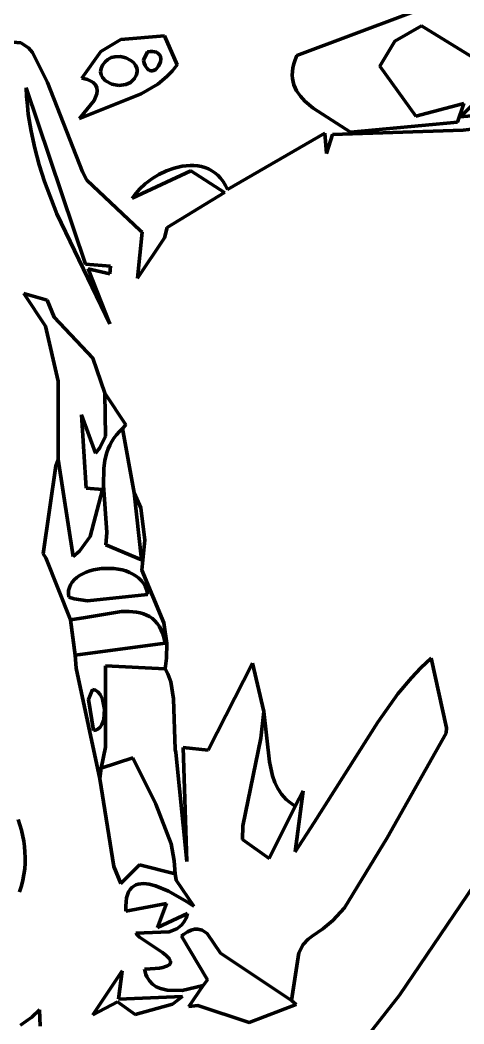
# Model space of a CAD drawing. Header units: millimetres. Extents: x 0 to 8.5, y 0 to 13.2.
# Drawn here: x 5.068 to 5.611, y 9.423 to 10.652 of the extents above; entities that cross this region are included whole.
import ezdxf

# ---------------------------------------------------------------- set-up
doc = ezdxf.new("R2010")
doc.units = ezdxf.units.MM
for name, color, linetype, lineweight in [('color#060606ff', 7, 'CONTINUOUS', 100), ('color#5c5c5cff', 7, 'CONTINUOUS', 100), ('color#aeaeaeff', 7, 'CONTINUOUS', 100), ('color#ffffffff', 7, 'CONTINUOUS', 100)]:
    doc.layers.add(name, color=color, linetype=linetype, lineweight=lineweight)

msp = doc.modelspace()

# ---------------------------------------------------------------- linework, layer by layer
at = {"layer": 'color#060606ff'}
for p, q in [((5.4063, 10.6084), (5.6199, 10.6885)), ((5.5585, 10.6447), (5.5262, 10.6256)), ((5.6308, 10.6), (5.5585, 10.6447)), ((5.191, 10.6277), (5.2444, 10.6321)), ((5.2444, 10.6321), (5.2598, 10.5968)), ((5.0203, 10.6279), (5.0685, 10.6239)), ((5.0685, 10.6239), (5.078, 10.6174)), ((5.1664, 10.6131), (5.191, 10.6277)), ((5.5262, 10.6256), (5.5078, 10.5953)), ((5.078, 10.6174), (5.083, 10.6118)), ((5.083, 10.6118), (5.1012, 10.5751)), ((5.1433, 10.5806), (5.1664, 10.6131)), ((5.2235, 10.6127), (5.2184, 10.6025)), ((5.2268, 10.6131), (5.2235, 10.6127)), ((5.2297, 10.6131), (5.2268, 10.6131)), ((5.2322, 10.6127), (5.2297, 10.6131)), ((5.2343, 10.6121), (5.2322, 10.6127)), ((5.2361, 10.6112), (5.2343, 10.6121)), ((5.2374, 10.61), (5.2361, 10.6112)), ((5.2385, 10.6087), (5.2374, 10.61)), ((5.2392, 10.6072), (5.2385, 10.6087)), ((5.2398, 10.6038), (5.2392, 10.6072)), ((5.4041, 10.6031), (5.4063, 10.6084)), ((5.1686, 10.5964), (5.1675, 10.5942)), ((5.1701, 10.5986), (5.1686, 10.5964)), ((5.1715, 10.6005), (5.1701, 10.5986)), ((5.175, 10.6035), (5.1715, 10.6005)), ((5.179, 10.6056), (5.175, 10.6035)), ((5.1834, 10.6067), (5.179, 10.6056)), ((5.1903, 10.6068), (5.1834, 10.6067)), ((5.197, 10.6052), (5.1903, 10.6068)), ((5.203, 10.6022), (5.197, 10.6052)), ((5.2063, 10.5995), (5.203, 10.6022)), ((5.2089, 10.5963), (5.2063, 10.5995)), ((5.2104, 10.5927), (5.2089, 10.5963)), ((5.2184, 10.6025), (5.2195, 10.599)), ((5.2195, 10.599), (5.2207, 10.5961)), ((5.2207, 10.5961), (5.222, 10.5938)), ((5.2336, 10.5912), (5.2371, 10.5952)), ((5.2371, 10.5952), (5.2393, 10.6003)), ((5.2393, 10.6003), (5.2398, 10.6038)), ((5.2598, 10.5968), (5.2537, 10.5891)), ((5.4013, 10.5933), (5.4025, 10.5981)), ((5.4025, 10.5981), (5.4041, 10.6031)), ((5.5078, 10.5953), (5.5518, 10.5339)), ((5.1663, 10.5901), (5.1661, 10.5881)), ((5.1661, 10.5881), (5.1667, 10.5845)), ((5.1667, 10.5921), (5.1663, 10.5901)), ((5.1675, 10.5942), (5.1667, 10.5921)), ((5.1667, 10.5845), (5.1683, 10.5812)), ((5.2075, 10.5802), (5.2089, 10.5824)), ((5.2089, 10.5824), (5.2099, 10.5846)), ((5.2099, 10.5846), (5.2106, 10.5867)), ((5.2108, 10.5908), (5.2104, 10.5927)), ((5.2106, 10.5867), (5.2108, 10.5888)), ((5.2108, 10.5888), (5.2108, 10.5908)), ((5.222, 10.5938), (5.2234, 10.592)), ((5.2234, 10.592), (5.2248, 10.5907)), ((5.2248, 10.5907), (5.2263, 10.5899)), ((5.2263, 10.5899), (5.2278, 10.5895)), ((5.2278, 10.5895), (5.2293, 10.5894)), ((5.2293, 10.5894), (5.2308, 10.5897)), ((5.2308, 10.5897), (5.2336, 10.5912)), ((5.2471, 10.5823), (5.2361, 10.5733)), ((5.2537, 10.5891), (5.2471, 10.5823)), ((5.4005, 10.5843), (5.4007, 10.5887)), ((5.4008, 10.5801), (5.4005, 10.5843)), ((5.4007, 10.5887), (5.4013, 10.5933)), ((5.1012, 10.5751), (5.1438, 10.4657)), ((5.1468, 10.5798), (5.1433, 10.5806)), ((5.15, 10.5788), (5.1468, 10.5798)), ((5.1527, 10.5777), (5.15, 10.5788)), ((5.1551, 10.5765), (5.1527, 10.5777)), ((5.157, 10.5751), (5.1551, 10.5765)), ((5.1586, 10.5736), (5.157, 10.5751)), ((5.1599, 10.5721), (5.1586, 10.5736)), ((5.1615, 10.5687), (5.1599, 10.5721)), ((5.1683, 10.5812), (5.1723, 10.577)), ((5.1723, 10.577), (5.1797, 10.5732)), ((5.1797, 10.5732), (5.1883, 10.5716)), ((5.1883, 10.5716), (5.1969, 10.5726)), ((5.1969, 10.5726), (5.2026, 10.5752)), ((5.2026, 10.5752), (5.2057, 10.578)), ((5.2057, 10.578), (5.2075, 10.5802)), ((5.2361, 10.5733), (5.2159, 10.5614)), ((5.4015, 10.5761), (5.4008, 10.5801)), ((5.4026, 10.5722), (5.4015, 10.5761)), ((5.4041, 10.5685), (5.4026, 10.5722)), ((5.1475, 10.3528), (5.075, 10.5687)), ((5.075, 10.5687), (5.0756, 10.5579)), ((5.0756, 10.5579), (5.0765, 10.5472)), ((5.2159, 10.5614), (5.1405, 10.5311)), ((5.1582, 10.5531), (5.1615, 10.5612)), ((5.162, 10.5651), (5.1615, 10.5687)), ((5.1615, 10.5612), (5.162, 10.5651)), ((5.4059, 10.565), (5.4041, 10.5685)), ((5.4081, 10.5616), (5.4059, 10.565)), ((5.4105, 10.5583), (5.4081, 10.5616)), ((5.4161, 10.5522), (5.4105, 10.5583)), ((5.0765, 10.5472), (5.0777, 10.5365)), ((5.1405, 10.5311), (5.1582, 10.5531)), ((5.4261, 10.5437), (5.4161, 10.5522)), ((5.5518, 10.5339), (5.6088, 10.549)), ((5.6104, 10.5494), (5.6029, 10.5265)), ((5.606, 10.5332), (5.624, 10.5504)), ((5.6088, 10.549), (5.6104, 10.5494)), ((5.0777, 10.5365), (5.081, 10.5155)), ((5.4718, 10.5145), (5.4261, 10.5437)), ((5.7317, 10.5439), (5.606, 10.5332)), ((5.6029, 10.5265), (5.4718, 10.5145)), ((5.081, 10.5155), (5.0855, 10.4947)), ((5.3212, 10.444), (5.4403, 10.5133)), ((5.4403, 10.5133), (5.4425, 10.4882)), ((5.4425, 10.4882), (5.45, 10.5115)), ((5.45, 10.5115), (5.6096, 10.517)), ((5.6096, 10.517), (5.6236, 10.5186)), ((5.0855, 10.4947), (5.091, 10.4742)), ((5.091, 10.4742), (5.0974, 10.454)), ((5.2562, 10.4704), (5.2659, 10.4726)), ((5.2659, 10.4726), (5.2708, 10.4733)), ((5.2708, 10.4733), (5.2756, 10.4736)), ((5.2756, 10.4736), (5.2803, 10.4735)), ((5.2803, 10.4735), (5.2849, 10.4731)), ((5.2849, 10.4731), (5.2894, 10.4722)), ((5.2894, 10.4722), (5.2938, 10.471)), ((5.1438, 10.4657), (5.1494, 10.4554)), ((5.2764, 10.4672), (5.2048, 10.4335)), ((5.2287, 10.4572), (5.2374, 10.4625)), ((5.2374, 10.4625), (5.2467, 10.4669)), ((5.2467, 10.4669), (5.2562, 10.4704)), ((5.3175, 10.4403), (5.2764, 10.4672)), ((5.2938, 10.471), (5.2981, 10.4693)), ((5.2981, 10.4693), (5.3021, 10.4672)), ((5.3021, 10.4672), (5.3059, 10.4646)), ((5.3059, 10.4646), (5.3095, 10.4615)), ((5.3095, 10.4615), (5.3129, 10.4579)), ((5.0974, 10.454), (5.1125, 10.4142)), ((5.1494, 10.4554), (5.2145, 10.394)), ((5.2135, 10.4444), (5.2206, 10.4511)), ((5.2206, 10.4511), (5.2287, 10.4572)), ((5.3129, 10.4579), (5.316, 10.4538)), ((5.316, 10.4538), (5.3187, 10.4492)), ((5.3187, 10.4492), (5.3212, 10.444)), ((5.2048, 10.4335), (5.2074, 10.4372)), ((5.2074, 10.4372), (5.2135, 10.4444)), ((5.2475, 10.3976), (5.3175, 10.4403)), ((5.1125, 10.4142), (5.1774, 10.2798)), ((5.217, 10.3919), (5.2113, 10.3357)), ((5.2145, 10.394), (5.217, 10.3919)), ((5.2444, 10.3851), (5.2475, 10.3976)), ((5.2113, 10.3357), (5.2444, 10.3851)), ((5.1782, 10.3503), (5.1475, 10.3528)), ((5.1773, 10.3408), (5.1782, 10.3503)), ((5.1774, 10.2798), (5.1507, 10.347)), ((5.1507, 10.347), (5.1773, 10.3408)), ((5.0723, 10.3168), (5.0986, 10.2767)), ((5.1009, 10.3085), (5.0723, 10.3168)), ((5.1095, 10.288), (5.1009, 10.3085)), ((5.1567, 10.2375), (5.1095, 10.288)), ((5.0986, 10.2767), (5.1142, 10.2094)), ((5.1711, 10.1949), (5.1567, 10.2375)), ((5.1142, 10.2094), (5.114, 10.1136)), ((5.197, 10.156), (5.1711, 10.1949)), ((5.1931, 10.1515), (5.197, 10.156)), ((5.2071, 10.0727), (5.1931, 10.1515)), ((5.1113, 10.1059), (5.0959, 9.9981)), ((5.114, 10.1136), (5.1113, 10.1059)), ((5.2154, 10.0543), (5.2071, 10.0727)), ((5.2204, 10.0148), (5.2154, 10.0543)), ((5.2167, 9.978), (5.2204, 10.0148)), ((5.0959, 9.9981), (5.0993, 9.993)), ((5.0993, 9.993), (5.1293, 9.9171)), ((5.2434, 9.9137), (5.2167, 9.978)), ((5.1293, 9.9171), (5.1352, 9.8741)), ((5.2471, 9.8881), (5.2434, 9.9137)), ((5.2468, 9.8705), (5.2471, 9.8881)), ((5.1352, 9.8741), (5.1364, 9.8581)), ((5.2449, 9.8571), (5.2468, 9.8705)), ((5.5706, 9.8704), (5.558, 9.8586)), ((5.5891, 9.7852), (5.5706, 9.8704)), ((5.1364, 9.8581), (5.1652, 9.7226)), ((5.2484, 9.851), (5.2449, 9.8571)), ((5.3518, 9.8641), (5.2977, 9.7575)), ((5.3656, 9.8051), (5.3518, 9.8641)), ((5.558, 9.8586), (5.5463, 9.8462)), ((5.2521, 9.8412), (5.2484, 9.851)), ((5.5463, 9.8462), (5.5299, 9.8265)), ((5.2554, 9.8204), (5.2521, 9.8412)), ((5.2574, 9.7584), (5.2554, 9.8204)), ((5.5299, 9.8265), (5.5053, 9.7918)), ((5.3726, 9.7435), (5.3656, 9.8051)), ((5.5053, 9.7918), (5.4275, 9.6693)), ((5.5888, 9.7787), (5.5891, 9.7852)), ((5.5167, 9.6505), (5.5888, 9.7787)), ((5.2977, 9.7575), (5.2673, 9.7609)), ((5.2673, 9.7609), (5.2716, 9.6212)), ((5.2581, 9.7549), (5.2574, 9.7584)), ((5.2716, 9.6212), (5.2581, 9.7549)), ((5.3764, 9.7263), (5.3726, 9.7435)), ((5.1652, 9.7226), (5.1821, 9.6152)), ((5.3793, 9.7183), (5.3764, 9.7263)), ((5.3829, 9.7107), (5.3793, 9.7183)), ((5.3876, 9.7037), (5.3829, 9.7107)), ((5.3903, 9.7004), (5.3876, 9.7037)), ((5.3933, 9.6974), (5.3903, 9.7004)), ((5.3966, 9.6945), (5.3933, 9.6974)), ((5.404, 9.6331), (5.414, 9.7078)), ((5.414, 9.7078), (5.4042, 9.6893)), ((5.4002, 9.6918), (5.3966, 9.6945)), ((5.4042, 9.6893), (5.4002, 9.6918)), ((5.0692, 9.6598), (5.0653, 9.673)), ((5.4275, 9.6693), (5.404, 9.6331)), ((5.072, 9.6464), (5.0692, 9.6598)), ((5.4643, 9.5647), (5.5167, 9.6505)), ((5.073, 9.6397), (5.072, 9.6464)), ((5.0736, 9.6329), (5.073, 9.6397)), ((5.0739, 9.6261), (5.0736, 9.6329)), ((5.0738, 9.6192), (5.0739, 9.6261)), ((5.0724, 9.6054), (5.0733, 9.6123)), ((5.0733, 9.6123), (5.0738, 9.6192)), ((5.1821, 9.6152), (5.191, 9.5943)), ((5.191, 9.5943), (5.2137, 9.6172)), ((5.2137, 9.6172), (5.2574, 9.6062)), ((5.6397, 9.6175), (5.5317, 9.4576)), ((5.071, 9.5984), (5.0724, 9.6054)), ((5.2574, 9.6062), (5.2585, 9.5987)), ((5.067, 9.5843), (5.0693, 9.5914)), ((5.0693, 9.5914), (5.071, 9.5984)), ((5.2022, 9.5871), (5.2004, 9.5842)), ((5.2043, 9.5895), (5.2022, 9.5871)), ((5.2067, 9.5913), (5.2043, 9.5895)), ((5.2093, 9.5927), (5.2067, 9.5913)), ((5.2122, 9.5937), (5.2093, 9.5927)), ((5.2153, 9.5942), (5.2122, 9.5937)), ((5.2186, 9.5943), (5.2153, 9.5942)), ((5.2221, 9.5941), (5.2186, 9.5943)), ((5.2257, 9.5935), (5.2221, 9.5941)), ((5.2332, 9.5916), (5.2257, 9.5935)), ((5.249, 9.585), (5.2332, 9.5916)), ((5.2585, 9.5987), (5.2802, 9.5666)), ((5.1979, 9.5767), (5.1972, 9.572)), ((5.199, 9.5807), (5.1979, 9.5767)), ((5.2004, 9.5842), (5.199, 9.5807)), ((5.2711, 9.5724), (5.249, 9.585)), ((5.1972, 9.572), (5.197, 9.5666)), ((5.197, 9.5666), (5.1971, 9.5605)), ((5.1971, 9.5605), (5.2466, 9.5701)), ((5.2466, 9.5701), (5.2357, 9.5405)), ((5.2774, 9.5685), (5.2711, 9.5724)), ((5.2802, 9.5666), (5.2774, 9.5685)), ((5.4501, 9.5492), (5.4643, 9.5647)), ((5.2357, 9.5405), (5.2724, 9.5576)), ((5.2706, 9.5521), (5.2681, 9.5473)), ((5.2724, 9.5576), (5.2706, 9.5521)), ((5.2592, 9.5389), (5.2501, 9.5351)), ((5.2649, 9.5434), (5.2592, 9.5389)), ((5.2681, 9.5473), (5.2649, 9.5434)), ((5.4248, 9.5298), (5.4381, 9.5389)), ((5.4381, 9.5389), (5.4501, 9.5492)), ((5.2501, 9.5351), (5.2091, 9.5336)), ((5.2091, 9.5336), (5.2103, 9.5321)), ((5.2103, 9.5321), (5.2119, 9.5305)), ((5.2119, 9.5305), (5.2139, 9.5288)), ((5.2139, 9.5288), (5.2187, 9.5253)), ((5.2187, 9.5253), (5.2418, 9.5098)), ((5.414, 9.5196), (5.4199, 9.5261)), ((5.4199, 9.5261), (5.4248, 9.5298)), ((5.4085, 9.5096), (5.414, 9.5196)), ((5.2418, 9.5098), (5.2465, 9.5061)), ((5.2465, 9.5061), (5.2484, 9.5042)), ((5.2484, 9.5042), (5.2499, 9.5025)), ((5.2499, 9.5025), (5.2509, 9.5008)), ((5.2509, 9.5008), (5.2515, 9.4992)), ((5.4003, 9.4565), (5.4085, 9.5096)), ((5.2269, 9.4899), (5.2199, 9.4896)), ((5.2199, 9.4896), (5.2206, 9.4862)), ((5.2329, 9.4903), (5.2269, 9.4899)), ((5.238, 9.4909), (5.2329, 9.4903)), ((5.2422, 9.4917), (5.238, 9.4909)), ((5.2456, 9.4927), (5.2422, 9.4917)), ((5.2481, 9.4937), (5.2456, 9.4927)), ((5.25, 9.4949), (5.2481, 9.4937)), ((5.2511, 9.4962), (5.25, 9.4949)), ((5.2516, 9.4977), (5.2511, 9.4962)), ((5.2515, 9.4992), (5.2516, 9.4977)), ((5.1925, 9.4877), (5.1566, 9.4337)), ((5.188, 9.4527), (5.1925, 9.4877)), ((5.2206, 9.4862), (5.2215, 9.4831)), ((5.2215, 9.4831), (5.2227, 9.4802)), ((5.2227, 9.4802), (5.2242, 9.4776)), ((5.2242, 9.4776), (5.2258, 9.4752)), ((5.2258, 9.4752), (5.2296, 9.4712)), ((5.2296, 9.4712), (5.2342, 9.4681)), ((5.2342, 9.4681), (5.2392, 9.4658)), ((5.2392, 9.4658), (5.2476, 9.4637)), ((5.2659, 9.4635), (5.2914, 9.4696)), ((5.2914, 9.4696), (5.274, 9.4439)), ((5.2661, 9.456), (5.188, 9.4527)), ((5.2476, 9.4637), (5.2659, 9.4635)), ((5.2542, 9.4466), (5.2661, 9.456)), ((5.3996, 9.451), (5.4003, 9.4565)), ((5.5317, 9.4576), (5.4601, 9.3664)), ((5.0914, 9.4396), (5.082, 9.4306)), ((5.0923, 9.4198), (5.0914, 9.4396)), ((5.1566, 9.4337), (5.1867, 9.4497)), ((5.1867, 9.4497), (5.2086, 9.4341)), ((5.2086, 9.4341), (5.2542, 9.4466)), ((5.274, 9.4439), (5.285, 9.4449)), ((5.285, 9.4449), (5.3478, 9.4242)), ((5.3478, 9.4242), (5.4055, 9.4463)), ((5.4055, 9.4463), (5.3996, 9.451)), ((5.082, 9.4306), (5.0683, 9.4208))]:
    msp.add_line(p, q, dxfattribs=at)
at = {"layer": 'color#5c5c5cff'}
for p, q in [((5.1711, 10.1949), (5.197, 10.156)), ((5.1722, 10.1422), (5.1711, 10.1949)), ((5.1485, 10.0785), (5.1428, 10.1681)), ((5.1428, 10.1681), (5.16, 10.1212)), ((5.197, 10.156), (5.1931, 10.1515)), ((5.1653, 10.1279), (5.1722, 10.1422)), ((5.1824, 10.1398), (5.1797, 10.1356)), ((5.1855, 10.1439), (5.1824, 10.1398)), ((5.1891, 10.1478), (5.1855, 10.1439)), ((5.1931, 10.1515), (5.1891, 10.1478)), ((5.16, 10.1212), (5.1653, 10.1279)), ((5.1773, 10.1312), (5.1754, 10.1267)), ((5.1797, 10.1356), (5.1773, 10.1312)), ((5.1737, 10.1221), (5.1714, 10.1126)), ((5.1754, 10.1267), (5.1737, 10.1221)), ((5.0959, 9.9981), (5.1113, 10.1059)), ((5.1113, 10.1059), (5.114, 10.1136)), ((5.114, 10.1136), (5.1327, 9.9949)), ((5.1714, 10.1126), (5.1701, 10.1027)), ((5.1701, 10.1027), (5.1698, 10.082)), ((5.1686, 10.077), (5.1485, 10.0785)), ((5.1698, 10.082), (5.1736, 10.024)), ((5.1533, 10.0191), (5.1686, 10.077)), ((5.216, 9.9906), (5.2071, 10.0727)), ((5.2071, 10.0727), (5.2154, 10.0543)), ((5.2154, 10.0543), (5.2204, 10.0148)), ((5.1401, 10.0015), (5.1533, 10.0191)), ((5.1736, 10.024), (5.1727, 10.009)), ((5.1727, 10.009), (5.216, 9.9906)), ((5.2204, 10.0148), (5.2167, 9.978)), ((5.0993, 9.993), (5.0959, 9.9981)), ((5.1293, 9.9171), (5.0993, 9.993)), ((5.1327, 9.9949), (5.1401, 10.0015)), ((5.1724, 9.9803), (5.1674, 9.98)), ((5.1775, 9.9803), (5.1724, 9.9803)), ((5.1825, 9.98), (5.1775, 9.9803)), ((5.1874, 9.9794), (5.1825, 9.98)), ((5.1371, 9.9691), (5.134, 9.9665)), ((5.1405, 9.9715), (5.1371, 9.9691)), ((5.1444, 9.9737), (5.1405, 9.9715)), ((5.1485, 9.9755), (5.1444, 9.9737)), ((5.153, 9.9771), (5.1485, 9.9755)), ((5.1576, 9.9784), (5.153, 9.9771)), ((5.1624, 9.9793), (5.1576, 9.9784)), ((5.1674, 9.98), (5.1624, 9.9793)), ((5.1923, 9.9784), (5.1874, 9.9794)), ((5.197, 9.9771), (5.1923, 9.9784)), ((5.2014, 9.9754), (5.197, 9.9771)), ((5.2056, 9.9733), (5.2014, 9.9754)), ((5.2095, 9.9709), (5.2056, 9.9733)), ((5.213, 9.9681), (5.2095, 9.9709)), ((5.2161, 9.9649), (5.213, 9.9681)), ((5.2167, 9.978), (5.2434, 9.9137)), ((5.1279, 9.9569), (5.127, 9.9532)), ((5.1294, 9.9603), (5.1279, 9.9569)), ((5.1314, 9.9635), (5.1294, 9.9603)), ((5.134, 9.9665), (5.1314, 9.9635)), ((5.2188, 9.9613), (5.2161, 9.9649)), ((5.2209, 9.9574), (5.2188, 9.9613)), ((5.2225, 9.953), (5.2209, 9.9574)), ((5.127, 9.9532), (5.1267, 9.9492)), ((5.1267, 9.9492), (5.1272, 9.9451)), ((5.1272, 9.9451), (5.1336, 9.9429)), ((5.15, 9.9404), (5.2235, 9.9482)), ((5.2235, 9.9482), (5.2225, 9.953)), ((5.1336, 9.9429), (5.15, 9.9404)), ((5.1475, 9.9201), (5.1293, 9.9171)), ((5.1918, 9.9274), (5.1475, 9.9201)), ((5.2012, 9.9275), (5.1918, 9.9274)), ((5.2102, 9.9267), (5.2012, 9.9275)), ((5.2144, 9.9259), (5.2102, 9.9267)), ((5.2185, 9.9247), (5.2144, 9.9259)), ((5.2224, 9.9231), (5.2185, 9.9247)), ((5.226, 9.9212), (5.2224, 9.9231)), ((5.2294, 9.9189), (5.226, 9.9212)), ((5.2326, 9.9161), (5.2294, 9.9189)), ((5.2355, 9.9128), (5.2326, 9.9161)), ((5.2381, 9.9091), (5.2355, 9.9128)), ((5.2403, 9.9048), (5.2381, 9.9091)), ((5.2434, 9.9137), (5.2471, 9.8881)), ((5.2423, 9.9), (5.2403, 9.9048)), ((5.2439, 9.8946), (5.2423, 9.9)), ((5.2451, 9.8885), (5.2439, 9.8946)), ((5.1352, 9.8741), (5.2451, 9.8885)), ((5.2471, 9.8881), (5.2468, 9.8705)), ((5.1364, 9.8581), (5.1352, 9.8741)), ((5.2468, 9.8705), (5.2449, 9.8571)), ((5.1652, 9.7226), (5.1364, 9.8581)), ((5.2449, 9.8571), (5.172, 9.8611)), ((5.172, 9.8611), (5.1721, 9.7615)), ((5.1561, 9.8319), (5.1513, 9.8198)), ((5.158, 9.8316), (5.1561, 9.8319)), ((5.1597, 9.831), (5.158, 9.8316)), ((5.1629, 9.829), (5.1597, 9.831)), ((5.1656, 9.826), (5.1629, 9.829)), ((5.1686, 9.82), (5.1656, 9.826)), ((5.1513, 9.8198), (5.1576, 9.7819)), ((5.171, 9.8078), (5.1686, 9.82)), ((5.1701, 9.7954), (5.171, 9.8078)), ((5.3623, 9.7724), (5.3656, 9.8051)), ((5.3656, 9.8051), (5.3726, 9.7435)), ((5.1612, 9.7826), (5.1629, 9.7834)), ((5.1629, 9.7834), (5.1656, 9.7858)), ((5.1656, 9.7858), (5.1678, 9.7891)), ((5.1678, 9.7891), (5.1701, 9.7954)), ((5.1576, 9.7819), (5.1595, 9.7821)), ((5.1595, 9.7821), (5.1612, 9.7826)), ((5.3403, 9.665), (5.3623, 9.7724)), ((5.1721, 9.7615), (5.167, 9.7357)), ((5.167, 9.7357), (5.1652, 9.7226)), ((5.3726, 9.7435), (5.3764, 9.7263)), ((5.3764, 9.7263), (5.3793, 9.7183)), ((5.3793, 9.7183), (5.3829, 9.7107)), ((5.3829, 9.7107), (5.3876, 9.7037)), ((5.3876, 9.7037), (5.3903, 9.7004)), ((5.3903, 9.7004), (5.3933, 9.6974)), ((5.3933, 9.6974), (5.3966, 9.6945)), ((5.4042, 9.6893), (5.3725, 9.6251)), ((5.3966, 9.6945), (5.4002, 9.6918)), ((5.4002, 9.6918), (5.4042, 9.6893)), ((5.3395, 9.6484), (5.3403, 9.665)), ((5.3725, 9.6251), (5.3395, 9.6484))]:
    msp.add_line(p, q, dxfattribs=at)
at = {"layer": 'color#aeaeaeff'}
for p, q in [((5.1513, 9.8198), (5.1561, 9.8319)), ((5.1561, 9.8319), (5.158, 9.8316)), ((5.158, 9.8316), (5.1597, 9.831)), ((5.1597, 9.831), (5.1629, 9.829)), ((5.1629, 9.829), (5.1656, 9.826)), ((5.1656, 9.826), (5.1686, 9.82)), ((5.1576, 9.7819), (5.1513, 9.8198)), ((5.1686, 9.82), (5.171, 9.8078)), ((5.171, 9.8078), (5.1701, 9.7954)), ((5.1629, 9.7834), (5.1612, 9.7826)), ((5.1656, 9.7858), (5.1629, 9.7834)), ((5.1678, 9.7891), (5.1656, 9.7858)), ((5.1701, 9.7954), (5.1678, 9.7891)), ((5.1595, 9.7821), (5.1576, 9.7819)), ((5.1612, 9.7826), (5.1595, 9.7821)), ((5.167, 9.7357), (5.2057, 9.7483)), ((5.2057, 9.7483), (5.2338, 9.6917)), ((5.1652, 9.7226), (5.167, 9.7357)), ((5.1821, 9.6152), (5.1652, 9.7226)), ((5.2338, 9.6917), (5.2523, 9.6429)), ((5.2523, 9.6429), (5.2562, 9.6223)), ((5.191, 9.5943), (5.1821, 9.6152)), ((5.2137, 9.6172), (5.191, 9.5943)), ((5.2574, 9.6062), (5.2137, 9.6172)), ((5.2562, 9.6223), (5.2574, 9.6062)), ((5.2768, 9.5373), (5.281, 9.5384)), ((5.281, 9.5384), (5.2849, 9.5386)), ((5.2849, 9.5386), (5.2903, 9.5374)), ((5.2649, 9.53), (5.2675, 9.532)), ((5.2968, 9.4767), (5.2649, 9.53)), ((5.2675, 9.532), (5.2723, 9.5352)), ((5.2723, 9.5352), (5.2768, 9.5373)), ((5.2903, 9.5374), (5.2966, 9.5334)), ((5.2966, 9.5334), (5.3128, 9.5093)), ((5.3128, 9.5093), (5.3996, 9.451)), ((5.2914, 9.4696), (5.2968, 9.4767)), ((5.274, 9.4439), (5.2914, 9.4696)), ((5.285, 9.4449), (5.274, 9.4439)), ((5.3478, 9.4242), (5.285, 9.4449)), ((5.4055, 9.4463), (5.3478, 9.4242)), ((5.3996, 9.451), (5.4055, 9.4463))]:
    msp.add_line(p, q, dxfattribs=at)
at = {"layer": 'color#ffffffff'}
for p, q in [((5.6199, 10.6885), (5.4063, 10.6084)), ((5.5262, 10.6256), (5.5585, 10.6447)), ((5.5585, 10.6447), (5.6308, 10.6)), ((5.2444, 10.6321), (5.191, 10.6277)), ((5.2598, 10.5968), (5.2444, 10.6321)), ((5.0685, 10.6239), (5.0203, 10.6279)), ((5.078, 10.6174), (5.0685, 10.6239)), ((5.191, 10.6277), (5.1664, 10.6131)), ((5.5078, 10.5953), (5.5262, 10.6256)), ((5.083, 10.6118), (5.078, 10.6174)), ((5.1012, 10.5751), (5.083, 10.6118)), ((5.1664, 10.6131), (5.1433, 10.5806)), ((5.2184, 10.6025), (5.2235, 10.6127)), ((5.2235, 10.6127), (5.2268, 10.6131)), ((5.2268, 10.6131), (5.2297, 10.6131)), ((5.2297, 10.6131), (5.2322, 10.6127)), ((5.2322, 10.6127), (5.2343, 10.6121)), ((5.2343, 10.6121), (5.2361, 10.6112)), ((5.2361, 10.6112), (5.2374, 10.61)), ((5.2374, 10.61), (5.2385, 10.6087)), ((5.2385, 10.6087), (5.2392, 10.6072)), ((5.2392, 10.6072), (5.2398, 10.6038)), ((5.4063, 10.6084), (5.4041, 10.6031)), ((5.1675, 10.5942), (5.1686, 10.5964)), ((5.1686, 10.5964), (5.1701, 10.5986)), ((5.1701, 10.5986), (5.1715, 10.6005)), ((5.1715, 10.6005), (5.175, 10.6035)), ((5.175, 10.6035), (5.179, 10.6056)), ((5.179, 10.6056), (5.1834, 10.6067)), ((5.1834, 10.6067), (5.1903, 10.6068)), ((5.1903, 10.6068), (5.197, 10.6052)), ((5.197, 10.6052), (5.203, 10.6022)), ((5.203, 10.6022), (5.2063, 10.5995)), ((5.2063, 10.5995), (5.2089, 10.5963)), ((5.2089, 10.5963), (5.2104, 10.5927)), ((5.2195, 10.599), (5.2184, 10.6025)), ((5.2207, 10.5961), (5.2195, 10.599)), ((5.222, 10.5938), (5.2207, 10.5961)), ((5.2371, 10.5952), (5.2336, 10.5912)), ((5.2393, 10.6003), (5.2371, 10.5952)), ((5.2398, 10.6038), (5.2393, 10.6003)), ((5.2537, 10.5891), (5.2598, 10.5968)), ((5.4025, 10.5981), (5.4013, 10.5933)), ((5.4041, 10.6031), (5.4025, 10.5981)), ((5.5518, 10.5339), (5.5078, 10.5953)), ((5.1661, 10.5881), (5.1663, 10.5901)), ((5.1667, 10.5845), (5.1661, 10.5881)), ((5.1663, 10.5901), (5.1667, 10.5921)), ((5.1667, 10.5921), (5.1675, 10.5942)), ((5.1683, 10.5812), (5.1667, 10.5845)), ((5.2089, 10.5824), (5.2075, 10.5802)), ((5.2099, 10.5846), (5.2089, 10.5824)), ((5.2106, 10.5867), (5.2099, 10.5846)), ((5.2104, 10.5927), (5.2108, 10.5908)), ((5.2108, 10.5888), (5.2106, 10.5867)), ((5.2108, 10.5908), (5.2108, 10.5888)), ((5.2234, 10.592), (5.222, 10.5938)), ((5.2248, 10.5907), (5.2234, 10.592)), ((5.2263, 10.5899), (5.2248, 10.5907)), ((5.2278, 10.5895), (5.2263, 10.5899)), ((5.2293, 10.5894), (5.2278, 10.5895)), ((5.2308, 10.5897), (5.2293, 10.5894)), ((5.2336, 10.5912), (5.2308, 10.5897)), ((5.2361, 10.5733), (5.2471, 10.5823)), ((5.2471, 10.5823), (5.2537, 10.5891)), ((5.4007, 10.5887), (5.4005, 10.5843)), ((5.4005, 10.5843), (5.4008, 10.5801)), ((5.4013, 10.5933), (5.4007, 10.5887)), ((5.1438, 10.4657), (5.1012, 10.5751)), ((5.1433, 10.5806), (5.1468, 10.5798)), ((5.1468, 10.5798), (5.15, 10.5788)), ((5.15, 10.5788), (5.1527, 10.5777)), ((5.1527, 10.5777), (5.1551, 10.5765)), ((5.1551, 10.5765), (5.157, 10.5751)), ((5.157, 10.5751), (5.1586, 10.5736)), ((5.1586, 10.5736), (5.1599, 10.5721)), ((5.1599, 10.5721), (5.1615, 10.5687)), ((5.1723, 10.577), (5.1683, 10.5812)), ((5.1797, 10.5732), (5.1723, 10.577)), ((5.1883, 10.5716), (5.1797, 10.5732)), ((5.1969, 10.5726), (5.1883, 10.5716)), ((5.2026, 10.5752), (5.1969, 10.5726)), ((5.2057, 10.578), (5.2026, 10.5752)), ((5.2075, 10.5802), (5.2057, 10.578)), ((5.2159, 10.5614), (5.2361, 10.5733)), ((5.4008, 10.5801), (5.4015, 10.5761)), ((5.4015, 10.5761), (5.4026, 10.5722)), ((5.4026, 10.5722), (5.4041, 10.5685)), ((5.0756, 10.5579), (5.075, 10.5687)), ((5.075, 10.5687), (5.1475, 10.3528)), ((5.0765, 10.5472), (5.0756, 10.5579)), ((5.1405, 10.5311), (5.2159, 10.5614)), ((5.1615, 10.5612), (5.1582, 10.5531)), ((5.1615, 10.5687), (5.162, 10.5651)), ((5.162, 10.5651), (5.1615, 10.5612)), ((5.4041, 10.5685), (5.4059, 10.565)), ((5.4059, 10.565), (5.4081, 10.5616)), ((5.4081, 10.5616), (5.4105, 10.5583)), ((5.4105, 10.5583), (5.4161, 10.5522)), ((5.0777, 10.5365), (5.0765, 10.5472)), ((5.1582, 10.5531), (5.1405, 10.5311)), ((5.4161, 10.5522), (5.4261, 10.5437)), ((5.6088, 10.549), (5.5518, 10.5339)), ((5.6029, 10.5265), (5.6104, 10.5494)), ((5.624, 10.5504), (5.606, 10.5332)), ((5.6104, 10.5494), (5.6088, 10.549)), ((5.081, 10.5155), (5.0777, 10.5365)), ((5.4261, 10.5437), (5.4718, 10.5145)), ((5.606, 10.5332), (5.7317, 10.5439)), ((5.4718, 10.5145), (5.6029, 10.5265)), ((5.0855, 10.4947), (5.081, 10.5155)), ((5.4403, 10.5133), (5.3212, 10.444)), ((5.4425, 10.4882), (5.4403, 10.5133)), ((5.45, 10.5115), (5.4425, 10.4882)), ((5.6096, 10.517), (5.45, 10.5115)), ((5.6236, 10.5186), (5.6096, 10.517)), ((5.091, 10.4742), (5.0855, 10.4947)), ((5.0974, 10.454), (5.091, 10.4742)), ((5.2659, 10.4726), (5.2562, 10.4704)), ((5.2708, 10.4733), (5.2659, 10.4726)), ((5.2756, 10.4736), (5.2708, 10.4733)), ((5.2803, 10.4735), (5.2756, 10.4736)), ((5.2849, 10.4731), (5.2803, 10.4735)), ((5.2894, 10.4722), (5.2849, 10.4731)), ((5.2938, 10.471), (5.2894, 10.4722)), ((5.1494, 10.4554), (5.1438, 10.4657)), ((5.2048, 10.4335), (5.2764, 10.4672)), ((5.2374, 10.4625), (5.2287, 10.4572)), ((5.2467, 10.4669), (5.2374, 10.4625)), ((5.2562, 10.4704), (5.2467, 10.4669)), ((5.2764, 10.4672), (5.3175, 10.4403)), ((5.2981, 10.4693), (5.2938, 10.471)), ((5.3021, 10.4672), (5.2981, 10.4693)), ((5.3059, 10.4646), (5.3021, 10.4672)), ((5.3095, 10.4615), (5.3059, 10.4646)), ((5.3129, 10.4579), (5.3095, 10.4615)), ((5.1125, 10.4142), (5.0974, 10.454)), ((5.2145, 10.394), (5.1494, 10.4554)), ((5.2206, 10.4511), (5.2135, 10.4444)), ((5.2287, 10.4572), (5.2206, 10.4511)), ((5.316, 10.4538), (5.3129, 10.4579)), ((5.3187, 10.4492), (5.316, 10.4538)), ((5.3212, 10.444), (5.3187, 10.4492)), ((5.2074, 10.4372), (5.2048, 10.4335)), ((5.2135, 10.4444), (5.2074, 10.4372)), ((5.3175, 10.4403), (5.2475, 10.3976)), ((5.1774, 10.2798), (5.1125, 10.4142)), ((5.2113, 10.3357), (5.217, 10.3919)), ((5.217, 10.3919), (5.2145, 10.394)), ((5.2475, 10.3976), (5.2444, 10.3851)), ((5.2444, 10.3851), (5.2113, 10.3357)), ((5.1475, 10.3528), (5.1782, 10.3503)), ((5.1782, 10.3503), (5.1773, 10.3408)), ((5.1773, 10.3408), (5.1507, 10.347)), ((5.1507, 10.347), (5.1774, 10.2798)), ((5.0723, 10.3168), (5.1009, 10.3085)), ((5.0986, 10.2767), (5.0723, 10.3168)), ((5.1009, 10.3085), (5.1095, 10.288)), ((5.1095, 10.288), (5.1567, 10.2375)), ((5.1142, 10.2094), (5.0986, 10.2767)), ((5.1567, 10.2375), (5.1711, 10.1949)), ((5.114, 10.1136), (5.1142, 10.2094)), ((5.1711, 10.1949), (5.1722, 10.1422)), ((5.16, 10.1212), (5.1428, 10.1681)), ((5.1428, 10.1681), (5.1485, 10.0785)), ((5.1722, 10.1422), (5.1653, 10.1279)), ((5.1797, 10.1356), (5.1824, 10.1398)), ((5.1824, 10.1398), (5.1855, 10.1439)), ((5.1855, 10.1439), (5.1891, 10.1478)), ((5.1891, 10.1478), (5.1931, 10.1515)), ((5.1931, 10.1515), (5.2071, 10.0727)), ((5.1653, 10.1279), (5.16, 10.1212)), ((5.1754, 10.1267), (5.1773, 10.1312)), ((5.1773, 10.1312), (5.1797, 10.1356)), ((5.1714, 10.1126), (5.1737, 10.1221)), ((5.1737, 10.1221), (5.1754, 10.1267)), ((5.1327, 9.9949), (5.114, 10.1136)), ((5.1701, 10.1027), (5.1714, 10.1126)), ((5.1698, 10.082), (5.1701, 10.1027)), ((5.1485, 10.0785), (5.1686, 10.077)), ((5.1736, 10.024), (5.1698, 10.082)), ((5.1686, 10.077), (5.1533, 10.0191)), ((5.2071, 10.0727), (5.216, 9.9906)), ((5.1533, 10.0191), (5.1401, 10.0015)), ((5.1727, 10.009), (5.1736, 10.024)), ((5.216, 9.9906), (5.1727, 10.009)), ((5.1401, 10.0015), (5.1327, 9.9949)), ((5.1674, 9.98), (5.1724, 9.9803)), ((5.1724, 9.9803), (5.1775, 9.9803)), ((5.1775, 9.9803), (5.1825, 9.98)), ((5.1825, 9.98), (5.1874, 9.9794)), ((5.134, 9.9665), (5.1371, 9.9691)), ((5.1371, 9.9691), (5.1405, 9.9715)), ((5.1405, 9.9715), (5.1444, 9.9737)), ((5.1444, 9.9737), (5.1485, 9.9755)), ((5.1485, 9.9755), (5.153, 9.9771)), ((5.153, 9.9771), (5.1576, 9.9784)), ((5.1576, 9.9784), (5.1624, 9.9793)), ((5.1624, 9.9793), (5.1674, 9.98)), ((5.1874, 9.9794), (5.1923, 9.9784)), ((5.1923, 9.9784), (5.197, 9.9771)), ((5.197, 9.9771), (5.2014, 9.9754)), ((5.2014, 9.9754), (5.2056, 9.9733)), ((5.2056, 9.9733), (5.2095, 9.9709)), ((5.2095, 9.9709), (5.213, 9.9681)), ((5.213, 9.9681), (5.2161, 9.9649)), ((5.127, 9.9532), (5.1279, 9.9569)), ((5.1279, 9.9569), (5.1294, 9.9603)), ((5.1294, 9.9603), (5.1314, 9.9635)), ((5.1314, 9.9635), (5.134, 9.9665)), ((5.2161, 9.9649), (5.2188, 9.9613)), ((5.2188, 9.9613), (5.2209, 9.9574)), ((5.2209, 9.9574), (5.2225, 9.953)), ((5.1267, 9.9492), (5.127, 9.9532)), ((5.1272, 9.9451), (5.1267, 9.9492)), ((5.1336, 9.9429), (5.1272, 9.9451)), ((5.2235, 9.9482), (5.15, 9.9404)), ((5.2225, 9.953), (5.2235, 9.9482)), ((5.15, 9.9404), (5.1336, 9.9429)), ((5.1293, 9.9171), (5.1475, 9.9201)), ((5.1475, 9.9201), (5.1918, 9.9274)), ((5.1918, 9.9274), (5.2012, 9.9275)), ((5.2012, 9.9275), (5.2102, 9.9267)), ((5.2102, 9.9267), (5.2144, 9.9259)), ((5.2144, 9.9259), (5.2185, 9.9247)), ((5.2185, 9.9247), (5.2224, 9.9231)), ((5.2224, 9.9231), (5.226, 9.9212)), ((5.226, 9.9212), (5.2294, 9.9189)), ((5.2294, 9.9189), (5.2326, 9.9161)), ((5.1352, 9.8741), (5.1293, 9.9171)), ((5.2326, 9.9161), (5.2355, 9.9128)), ((5.2355, 9.9128), (5.2381, 9.9091)), ((5.2381, 9.9091), (5.2403, 9.9048)), ((5.2403, 9.9048), (5.2423, 9.9)), ((5.2423, 9.9), (5.2439, 9.8946)), ((5.2439, 9.8946), (5.2451, 9.8885)), ((5.2451, 9.8885), (5.1352, 9.8741)), ((5.558, 9.8586), (5.5706, 9.8704)), ((5.5706, 9.8704), (5.5891, 9.7852)), ((5.1721, 9.7615), (5.172, 9.8611)), ((5.172, 9.8611), (5.2449, 9.8571)), ((5.2449, 9.8571), (5.2484, 9.851)), ((5.2977, 9.7575), (5.3518, 9.8641)), ((5.3518, 9.8641), (5.3656, 9.8051)), ((5.5463, 9.8462), (5.558, 9.8586)), ((5.2484, 9.851), (5.2521, 9.8412)), ((5.5299, 9.8265), (5.5463, 9.8462)), ((5.2521, 9.8412), (5.2554, 9.8204)), ((5.2554, 9.8204), (5.2574, 9.7584)), ((5.5053, 9.7918), (5.5299, 9.8265)), ((5.3656, 9.8051), (5.3623, 9.7724)), ((5.4275, 9.6693), (5.5053, 9.7918)), ((5.5891, 9.7852), (5.5888, 9.7787)), ((5.3623, 9.7724), (5.3403, 9.665)), ((5.5888, 9.7787), (5.5167, 9.6505)), ((5.167, 9.7357), (5.1721, 9.7615)), ((5.2716, 9.6212), (5.2673, 9.7609)), ((5.2673, 9.7609), (5.2977, 9.7575)), ((5.2057, 9.7483), (5.167, 9.7357)), ((5.2338, 9.6917), (5.2057, 9.7483)), ((5.2574, 9.7584), (5.2581, 9.7549)), ((5.2581, 9.7549), (5.2716, 9.6212)), ((5.414, 9.7078), (5.404, 9.6331)), ((5.4042, 9.6893), (5.414, 9.7078)), ((5.2523, 9.6429), (5.2338, 9.6917)), ((5.3725, 9.6251), (5.4042, 9.6893)), ((5.0653, 9.673), (5.0692, 9.6598)), ((5.3403, 9.665), (5.3395, 9.6484)), ((5.404, 9.6331), (5.4275, 9.6693)), ((5.0692, 9.6598), (5.072, 9.6464)), ((5.3395, 9.6484), (5.3725, 9.6251)), ((5.5167, 9.6505), (5.4643, 9.5647)), ((5.072, 9.6464), (5.073, 9.6397)), ((5.073, 9.6397), (5.0736, 9.6329)), ((5.2562, 9.6223), (5.2523, 9.6429)), ((5.0736, 9.6329), (5.0739, 9.6261)), ((5.0739, 9.6261), (5.0738, 9.6192)), ((5.0733, 9.6123), (5.0724, 9.6054)), ((5.0738, 9.6192), (5.0733, 9.6123)), ((5.2574, 9.6062), (5.2562, 9.6223)), ((5.5317, 9.4576), (5.6397, 9.6175)), ((5.0724, 9.6054), (5.071, 9.5984)), ((5.2585, 9.5987), (5.2574, 9.6062)), ((5.0693, 9.5914), (5.067, 9.5843)), ((5.071, 9.5984), (5.0693, 9.5914)), ((5.2004, 9.5842), (5.2022, 9.5871)), ((5.2022, 9.5871), (5.2043, 9.5895)), ((5.2043, 9.5895), (5.2067, 9.5913)), ((5.2067, 9.5913), (5.2093, 9.5927)), ((5.2093, 9.5927), (5.2122, 9.5937)), ((5.2122, 9.5937), (5.2153, 9.5942)), ((5.2153, 9.5942), (5.2186, 9.5943)), ((5.2186, 9.5943), (5.2221, 9.5941)), ((5.2221, 9.5941), (5.2257, 9.5935)), ((5.2257, 9.5935), (5.2332, 9.5916)), ((5.2332, 9.5916), (5.249, 9.585)), ((5.2802, 9.5666), (5.2585, 9.5987)), ((5.1972, 9.572), (5.1979, 9.5767)), ((5.1979, 9.5767), (5.199, 9.5807)), ((5.199, 9.5807), (5.2004, 9.5842)), ((5.249, 9.585), (5.2711, 9.5724)), ((5.197, 9.5666), (5.1972, 9.572)), ((5.1971, 9.5605), (5.197, 9.5666)), ((5.2466, 9.5701), (5.1971, 9.5605)), ((5.2357, 9.5405), (5.2466, 9.5701)), ((5.2711, 9.5724), (5.2774, 9.5685)), ((5.2774, 9.5685), (5.2802, 9.5666)), ((5.4643, 9.5647), (5.4501, 9.5492)), ((5.2724, 9.5576), (5.2357, 9.5405)), ((5.2681, 9.5473), (5.2706, 9.5521)), ((5.2706, 9.5521), (5.2724, 9.5576)), ((5.2501, 9.5351), (5.2592, 9.5389)), ((5.2592, 9.5389), (5.2649, 9.5434)), ((5.2649, 9.5434), (5.2681, 9.5473)), ((5.281, 9.5384), (5.2768, 9.5373)), ((5.2849, 9.5386), (5.281, 9.5384)), ((5.2903, 9.5374), (5.2849, 9.5386)), ((5.4381, 9.5389), (5.4248, 9.5298)), ((5.4501, 9.5492), (5.4381, 9.5389)), ((5.2091, 9.5336), (5.2501, 9.5351)), ((5.2103, 9.5321), (5.2091, 9.5336)), ((5.2119, 9.5305), (5.2103, 9.5321)), ((5.2139, 9.5288), (5.2119, 9.5305)), ((5.2187, 9.5253), (5.2139, 9.5288)), ((5.2418, 9.5098), (5.2187, 9.5253)), ((5.2675, 9.532), (5.2649, 9.53)), ((5.2649, 9.53), (5.2968, 9.4767)), ((5.2723, 9.5352), (5.2675, 9.532)), ((5.2768, 9.5373), (5.2723, 9.5352)), ((5.2966, 9.5334), (5.2903, 9.5374)), ((5.3128, 9.5093), (5.2966, 9.5334)), ((5.4199, 9.5261), (5.414, 9.5196)), ((5.4248, 9.5298), (5.4199, 9.5261)), ((5.414, 9.5196), (5.4085, 9.5096)), ((5.2465, 9.5061), (5.2418, 9.5098)), ((5.2484, 9.5042), (5.2465, 9.5061)), ((5.2499, 9.5025), (5.2484, 9.5042)), ((5.2509, 9.5008), (5.2499, 9.5025)), ((5.2515, 9.4992), (5.2509, 9.5008)), ((5.3996, 9.451), (5.3128, 9.5093)), ((5.4085, 9.5096), (5.4003, 9.4565)), ((5.2199, 9.4896), (5.2269, 9.4899)), ((5.2206, 9.4862), (5.2199, 9.4896)), ((5.2269, 9.4899), (5.2329, 9.4903)), ((5.2329, 9.4903), (5.238, 9.4909)), ((5.238, 9.4909), (5.2422, 9.4917)), ((5.2422, 9.4917), (5.2456, 9.4927)), ((5.2456, 9.4927), (5.2481, 9.4937)), ((5.2481, 9.4937), (5.25, 9.4949)), ((5.25, 9.4949), (5.2511, 9.4962)), ((5.2511, 9.4962), (5.2516, 9.4977)), ((5.2516, 9.4977), (5.2515, 9.4992)), ((5.1566, 9.4337), (5.1925, 9.4877)), ((5.1925, 9.4877), (5.188, 9.4527)), ((5.2215, 9.4831), (5.2206, 9.4862)), ((5.2227, 9.4802), (5.2215, 9.4831)), ((5.2242, 9.4776), (5.2227, 9.4802)), ((5.2258, 9.4752), (5.2242, 9.4776)), ((5.2968, 9.4767), (5.2914, 9.4696)), ((5.2296, 9.4712), (5.2258, 9.4752)), ((5.2342, 9.4681), (5.2296, 9.4712)), ((5.2392, 9.4658), (5.2342, 9.4681)), ((5.2476, 9.4637), (5.2392, 9.4658)), ((5.2914, 9.4696), (5.2659, 9.4635)), ((5.188, 9.4527), (5.2661, 9.456)), ((5.2659, 9.4635), (5.2476, 9.4637)), ((5.2661, 9.456), (5.2542, 9.4466)), ((5.4003, 9.4565), (5.3996, 9.451)), ((5.4601, 9.3664), (5.5317, 9.4576)), ((5.082, 9.4306), (5.0914, 9.4396)), ((5.0914, 9.4396), (5.0923, 9.4198)), ((5.1867, 9.4497), (5.1566, 9.4337)), ((5.2086, 9.4341), (5.1867, 9.4497)), ((5.2542, 9.4466), (5.2086, 9.4341)), ((5.0683, 9.4208), (5.082, 9.4306))]:
    msp.add_line(p, q, dxfattribs=at)

doc.saveas('drawing.dxf')
